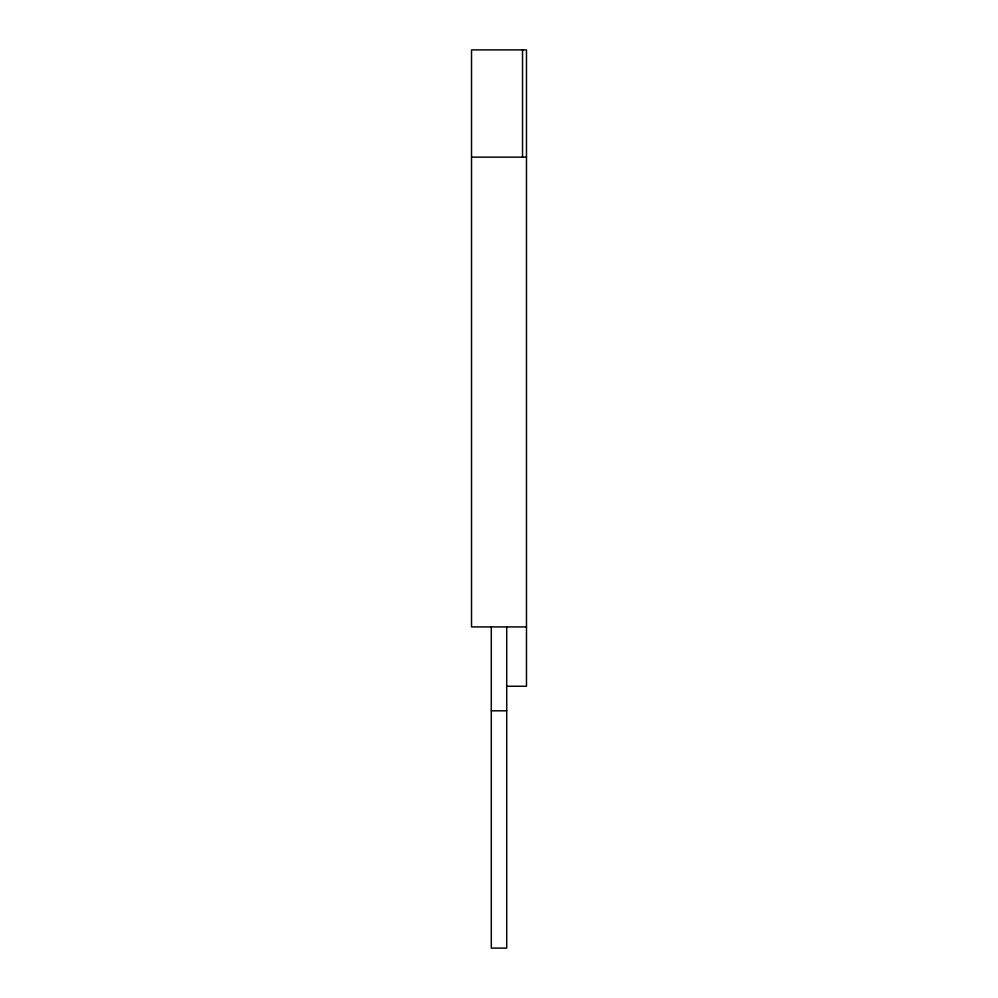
<?xml version="1.0" encoding="UTF-8"?>
<svg xmlns="http://www.w3.org/2000/svg" width="998" height="998" viewBox="0 0 998 998"><rect width="100%" height="100%" fill="white"/><g stroke="black" fill="none" stroke-linecap="round" stroke-linejoin="round"><path stroke-width="1.5" d="M471.518 157.148L526.482 157.148M526.482 626.919L471.518 626.919L471.518 49.9L526.482 49.9L526.482 686.25L506.71 686.25M491.29 710.813L506.71 710.813M522.528 49.9L522.528 157.148M506.71 626.919L506.71 948.1L491.29 948.1L491.29 626.919"/></g></svg>
